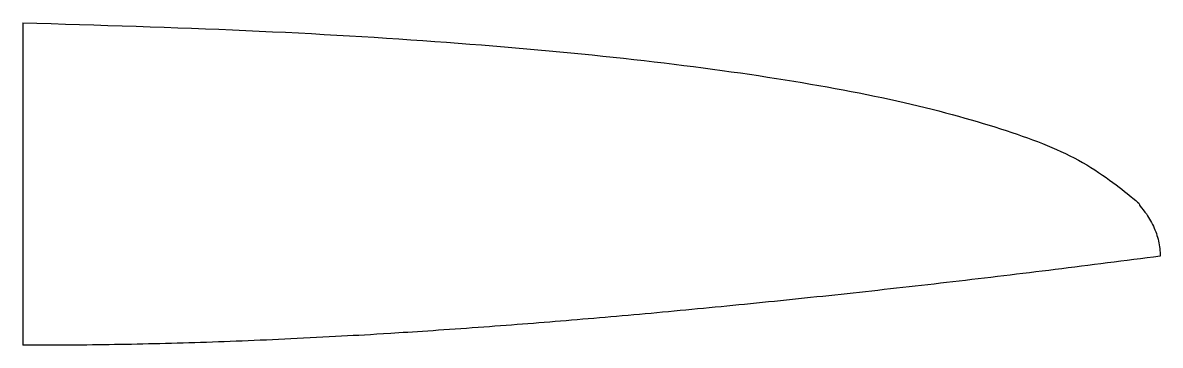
# Model space of a CAD drawing. Header units: millimetres. Extents: x 295 to 773, y -35 to 100.
import ezdxf

# ---------------------------------------------------------------- set-up
doc = ezdxf.new("R2010")
doc.units = ezdxf.units.MM
doc.layers.add('Alapértelmezett', color=7, linetype='Continuous')

msp = doc.modelspace()

# ---------------------------------------------------------------- linework, layer by layer
at = {"layer": 'Alapértelmezett', "color": 7, "linetype": 'Continuous'}
msp.add_line((295.22, 100.35), (295.22, -35.33), dxfattribs=at)
for points, weights in [([(295.22, 100.35), (772.72, 88.75), (773.15, 2.12)], [1, 0.973183493741, 1]), ([(773.15, 2.12), (479.98, -36.14), (295.22, -35.33)], [1, 0.990001508568, 1])]:
    msp.add_rational_spline(points, weights, degree=2, dxfattribs=at)

doc.saveas('drawing.dxf')
